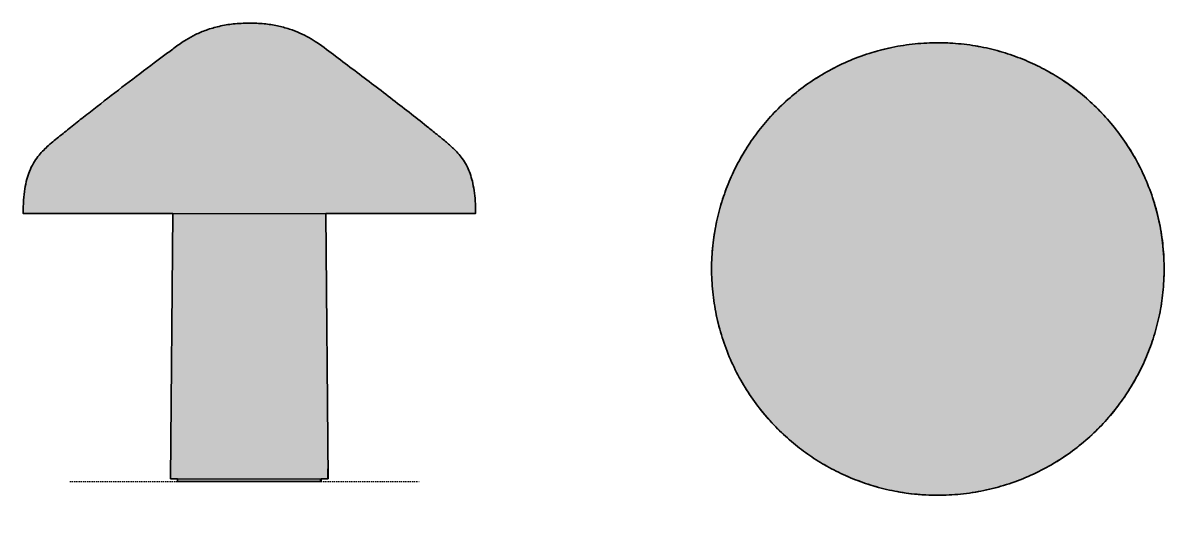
# Model space of a CAD drawing. Header units: millimetres. Extents: x -24 to 562, y -23 to 233.
import ezdxf

# ---------------------------------------------------------------- set-up
doc = ezdxf.new("R2010")
doc.units = ezdxf.units.MM
doc.linetypes.add('Dots', pattern=[1, 0, -1])
doc.layers.add('Blocks', color=7, linetype='Continuous')
doc.layers.add('Blocks$Fill', color=7, linetype='Continuous', true_color=0xffffff)
for name, color, linetype, lineweight, true_color in [('Blocks$Inner', 7, 'Continuous', 25, 0x007f00), ('Blocks$Outline', 7, 'Continuous', 35, 0xff3f3f), ('Groud', 7, 'Dots', 25, 0x243775)]:
    doc.layers.add(name, color=color, linetype=linetype, lineweight=lineweight, true_color=true_color)

# ---------------------------------------------------------------- blocks, each defined once
blk = doc.blocks.new('Pao Portable Lamp Top')
at = {"layer": 'Blocks$Fill'}
blk.add_hatch(color=256, dxfattribs=at).paths.add_polyline_path([(243.02, -61.17), (241.62, -63.31), (240.17, -65.43), (238.65, -67.54), (237.07, -69.63), (235.43, -71.7), (233.73, -73.75), (231.97, -75.78), (230.15, -77.78), (228.26, -79.75), (226.32, -81.68), (224.32, -83.59), (222.26, -85.45), (220.14, -87.28), (217.96, -89.07), (215.73, -90.81), (213.44, -92.51), (211.1, -94.15), (208.71, -95.75), (206.27, -97.29), (203.78, -98.78), (201.24, -100.21), (198.65, -101.58), (196.03, -102.89), (193.36, -104.13), (190.66, -105.31), (187.92, -106.42), (185.15, -107.46), (182.34, -108.43), (179.51, -109.33), (176.66, -110.16), (173.78, -110.91), (170.88, -111.59), (167.96, -112.2), (165.04, -112.73), (162.1, -113.18), (159.15, -113.55), (156.2, -113.85), (153.24, -114.07), (150.29, -114.22), (147.34, -114.29), (144.4, -114.29), (141.47, -114.21), (138.55, -114.05), (135.65, -113.82), (132.76, -113.52), (129.9, -113.15), (127.06, -112.71), (124.24, -112.2), (121.45, -111.63), (118.69, -110.99), (115.97, -110.28), (113.27, -109.52), (110.62, -108.69), (108, -107.81), (105.42, -106.87), (102.88, -105.88), (100.39, -104.83), (97.94, -103.73), (95.53, -102.59), (93.17, -101.4), (90.86, -100.17), (88.6, -98.9), (86.38, -97.58), (84.21, -96.24), (82.08, -94.84), (79.95, -93.38), (77.84, -91.86), (75.75, -90.28), (73.68, -88.64), (71.63, -86.94), (69.61, -85.18), (67.61, -83.36), (65.64, -81.48), (63.7, -79.53), (61.8, -77.53), (59.93, -75.47), (58.1, -73.35), (56.31, -71.17), (54.57, -68.94), (52.87, -66.65), (51.23, -64.31), (49.63, -61.92), (48.09, -59.48), (46.6, -56.99), (45.17, -54.45), (43.8, -51.87), (42.5, -49.24), (41.25, -46.58), (40.08, -43.87), (38.96, -41.13), (37.92, -38.36), (36.95, -35.56), (36.05, -32.73), (35.22, -29.87), (34.47, -26.99), (33.79, -24.09), (33.19, -21.18), (32.66, -18.25), (32.2, -15.31), (31.83, -12.36), (31.53, -9.41), (31.31, -6.46), (31.16, -3.51), (31.09, -0.56), (31.1, 2.38), (31.18, 5.32), (31.33, 8.24), (31.56, 11.14), (31.86, 14.02), (32.23, 16.89), (32.67, 19.73), (33.18, 22.55), (33.75, 25.34), (34.39, 28.09), (35.1, 30.82), (35.86, 33.51), (36.69, 36.17), (37.57, 38.79), (38.51, 41.36), (39.51, 43.9), (40.55, 46.4), (41.65, 48.85), (42.79, 51.25), (43.98, 53.61), (45.21, 55.93), (46.49, 58.19), (47.8, 60.41), (49.15, 62.57), (50.54, 64.71), (52, 66.83), (53.52, 68.94), (55.1, 71.03), (56.74, 73.11), (58.44, 75.16), (60.2, 77.18), (62.02, 79.18), (63.91, 81.15), (65.85, 83.09), (67.85, 84.99), (69.91, 86.86), (72.03, 88.69), (74.21, 90.47), (76.44, 92.22), (78.73, 93.91), (81.07, 95.56), (83.46, 97.16), (85.9, 98.7), (88.39, 100.18), (90.93, 101.61), (93.51, 102.98), (96.14, 104.29), (98.8, 105.53), (101.51, 106.71), (104.25, 107.82), (107.02, 108.86), (109.82, 109.84), (112.66, 110.74), (115.51, 111.56), (118.39, 112.32), (121.29, 113), (124.2, 113.6), (127.13, 114.13), (130.07, 114.58), (133.02, 114.96), (135.97, 115.26), (138.92, 115.48), (141.88, 115.63), (144.83, 115.7), (147.77, 115.69), (150.7, 115.61), (153.62, 115.46), (156.52, 115.23), (159.41, 114.93), (162.27, 114.56), (165.11, 114.12), (167.93, 113.61), (170.72, 113.03), (173.48, 112.39), (176.2, 111.69), (178.89, 110.92), (181.55, 110.1), (184.17, 109.21), (186.75, 108.27), (189.28, 107.28), (191.78, 106.23), (194.23, 105.14), (196.64, 104), (199, 102.81), (201.31, 101.57), (203.57, 100.3), (205.79, 98.99), (207.96, 97.64), (210.09, 96.24), (212.22, 94.79), (214.32, 93.27), (216.42, 91.69), (218.49, 90.05), (220.54, 88.35), (222.56, 86.59), (224.56, 84.76), (226.53, 82.88), (228.47, 80.94), (230.37, 78.93), (232.24, 76.87), (234.07, 74.75), (235.86, 72.58), (237.6, 70.35), (239.29, 68.06), (240.94, 65.72), (242.54, 63.33), (244.08, 60.88), (245.57, 58.39), (247, 55.86), (248.37, 53.27), (249.67, 50.65), (250.92, 47.98), (252.09, 45.28), (253.2, 42.54), (254.25, 39.77), (255.22, 36.96), (256.12, 34.13), (256.95, 31.27), (257.7, 28.4), (258.38, 25.5), (258.98, 22.58), (259.51, 19.65), (259.96, 16.71), (260.34, 13.77), (260.64, 10.82), (260.86, 7.86), (261.01, 4.91), (261.08, 1.96), (261.07, -0.98), (260.99, -3.91), (260.84, -6.83), (260.61, -9.73), (260.31, -12.62), (259.94, -15.49), (259.5, -18.33), (258.99, -21.14), (258.42, -23.93), (257.77, -26.69), (257.07, -29.42), (256.3, -32.11), (255.48, -34.76), (254.6, -37.38), (253.66, -39.96), (252.66, -42.5), (251.62, -44.99), (250.52, -47.44), (249.38, -49.85), (248.19, -52.21), (246.96, -54.52), (245.68, -56.79), (244.37, -59)], flags=0)
at = {"layer": 'Blocks$Inner'}
for start, end in [(327.45141, 147.45141), (147.45141, 327.45141)]:
    blk.add_arc((146.08, 0.7), 115, start, end, dxfattribs=at)
at = {"layer": 'Blocks$Outline'}
blk.add_rational_spline([(243.02, -61.17), (181.15, -158.11), (84.21, -96.24), (-12.72, -34.36), (49.15, 62.57), (111.02, 159.51), (207.96, 97.64), (304.89, 35.77), (243.02, -61.17)], [1, 0.707106781187, 1, 0.707106781187, 1, 0.707106781186, 1, 0.707106781186, 1], degree=2, knots=[-1083.849465, -1083.849465, -1083.849465, -903.207888, -903.207888, -722.56631, -722.56631, -541.924733, -541.924733, -361.283155, -361.283155, -361.283155], dxfattribs=at)
blk = doc.blocks.new('Pao Portable Lamp Side')
at = {"layer": 'Blocks$Fill'}
blk.add_hatch(color=256, dxfattribs=at).paths.add_polyline_path([(127.4, 1.3), (127.4, 0), (127.37, 0), (54.4, 0), (54.4, 1.3), (50.9, 1.3), (52.08, 136.2), (-24.1, 136.2), (-24.02, 139.59), (-23.96, 141.28), (-23.86, 142.97), (-23.74, 144.41), (-23.59, 145.85), (-23.41, 147.28), (-23.19, 148.71), (-22.98, 149.92), (-22.74, 151.13), (-22.46, 152.34), (-22.16, 153.53), (-21.87, 154.55), (-21.55, 155.56), (-21.21, 156.57), (-20.83, 157.56), (-20.61, 158.1), (-20.38, 158.63), (-20.15, 159.16), (-19.9, 159.68), (-19.64, 160.2), (-19.38, 160.72), (-19.1, 161.23), (-18.81, 161.73), (-18.29, 162.59), (-17.74, 163.43), (-17.16, 164.26), (-16.56, 165.06), (-16, 165.76), (-15.42, 166.45), (-14.82, 167.13), (-14.2, 167.79), (-13.62, 168.39), (-13.03, 168.99), (-11.81, 170.14), (-10.42, 171.38), (-6.11, 174.95), (27.98, 201.65), (53.26, 220.66), (55.96, 222.59), (57.34, 223.51), (58.73, 224.41), (59.9, 225.11), (61.09, 225.79), (62.3, 226.43), (63.52, 227.05), (64.89, 227.69), (66.28, 228.29), (67.68, 228.86), (69.09, 229.38), (70.67, 229.92), (72.27, 230.4), (73.88, 230.85), (75.49, 231.25), (77.29, 231.64), (79.11, 231.98), (80.93, 232.26), (82.75, 232.49), (84.78, 232.67), (86.82, 232.79), (90.9, 232.94), (94.67, 232.81), (96.55, 232.71), (98.42, 232.55), (100.12, 232.36), (101.82, 232.12), (103.51, 231.83), (105.19, 231.5), (106.71, 231.15), (108.23, 230.77), (109.73, 230.35), (111.23, 229.89), (112.58, 229.43), (113.92, 228.94), (115.24, 228.41), (116.56, 227.85), (117.74, 227.31), (118.91, 226.74), (120.07, 226.14), (121.21, 225.51), (122.25, 224.91), (123.27, 224.28), (125.28, 222.97), (127.69, 221.3), (154.2, 201.36), (186.7, 175.93), (191.08, 172.34), (193.18, 170.52), (194.21, 169.58), (195.21, 168.62), (195.79, 168.02), (196.36, 167.42), (196.92, 166.8), (197.46, 166.17), (198.04, 165.47), (198.6, 164.75), (199.14, 164.02), (199.66, 163.27), (199.94, 162.84), (200.21, 162.41), (200.48, 161.97), (200.74, 161.52), (201.23, 160.62), (201.69, 159.71), (202.07, 158.9), (202.43, 158.08), (202.76, 157.24), (203.07, 156.41), (203.4, 155.44), (203.7, 154.47), (203.98, 153.49), (204.23, 152.5), (204.49, 151.36), (204.73, 150.21), (204.94, 149.05), (205.12, 147.89), (205.31, 146.55), (205.47, 145.2), (205.6, 143.85), (205.7, 142.49), (205.78, 140.92), (205.9, 136.2), (187.84, 136.2), (129.72, 136.2), (130.9, 1.3), (130.86, 1.3)], flags=0)
at = {"layer": 'Blocks$Inner'}
for p, q in [((127.09, 0), (127.09, 1.3)), ((127.37, 0), (127.37, 1.3)), ((130.83, 4.7), (130.55, 4.7)), ((130.55, 4.7), (130.58, 1.3)), ((130.86, 1.3), (130.83, 4.7))]:
    blk.add_line(p, q, dxfattribs=at)
for points in [[(-24.1, 136.2), (187.84, 136.2), (205.9, 136.2)], [(52.08, 136.2), (50.9, 1.3), (130.58, 1.3), (130.86, 1.3), (130.9, 1.3), (129.72, 136.2)], [(127.4, 1.3), (127.4, 0), (127.37, 0), (127.09, 0), (54.4, 0), (54.4, 1.3)]]:
    blk.add_lwpolyline(points, dxfattribs=at)
for points, knots in [([(90.9, 232.94), (88.18, 232.85), (83, 232.7), (75.69, 231.42), (69.25, 229.57), (63.65, 227.23), (58.34, 224.3), (53.26, 220.7), (47.95, 216.71), (39.5, 210.4), (28.01, 201.7), (16.03, 192.5), (6.75, 185.24), (0.18, 180.04), (-5.98, 175.04), (-10.85, 171.12), (-14.3, 167.76), (-16.7, 165), (-19.01, 161.61), (-20.87, 157.72), (-22.3, 153.33), (-23.32, 148.44), (-23.98, 142.64), (-24.06, 138.46), (-24.1, 136.2)], [19.062415, 19.062415, 19.062415, 19.062415, 19.113402, 19.159404, 19.201052, 19.238795, 19.272959, 19.314383, 19.355454, 19.397393, 19.511997, 19.625641, 19.680422, 19.732948, 19.782548, 19.829149, 19.850096, 19.872629, 19.897738, 19.926683, 19.953193, 19.984008, 20.02009, 20.062415, 20.062415, 20.062415, 20.062415]), ([(205.9, 136.2), (205.87, 138.3), (205.8, 142.21), (205.23, 147.66), (204.35, 152.32), (203.19, 156.27), (201.69, 159.9), (199.81, 163.19), (197.57, 166.13), (194.73, 169.2), (191.08, 172.39), (186.63, 175.99), (180.69, 180.79), (173.09, 186.8), (163.8, 194.02), (154.19, 201.39), (144.49, 208.76), (134.83, 215.94), (127.27, 221.77), (121.13, 225.65), (116.44, 228), (111.09, 230.04), (105.02, 231.64), (98.21, 232.73), (93.41, 232.87), (90.9, 232.94)], [250.062415, 250.062415, 250.062415, 250.062415, 250.101739, 250.135674, 250.16499, 250.190448, 250.212786, 250.238433, 250.261164, 250.281919, 250.316687, 250.352008, 250.389231, 250.459624, 250.533692, 250.609842, 250.686481, 250.762013, 250.835405, 250.865362, 250.897896, 250.933558, 250.972592, 251.015376, 251.062415, 251.062415, 251.062415, 251.062415]), ([(130.83, 4.7), (130.83, 4.88), (130.82, 5.24), (130.8, 5.72), (130.78, 6.08), (130.74, 6.29), (130.69, 6.32), (130.64, 6.17), (130.59, 5.85), (130.56, 5.4), (130.55, 4.99), (130.55, 4.76), (130.55, 4.7)], [3.400129, 3.400129, 3.400129, 3.400129, 3.507392, 3.614694, 3.722034, 3.829421, 3.93678, 4.044099, 4.151439, 4.258824, 4.366188, 4.400129, 4.400129, 4.400129, 4.400129])]:
    blk.add_open_spline(points, degree=3, knots=knots, dxfattribs=at)
at = {"layer": 'Blocks$Outline'}
for points in [[(54.4, 1.3), (50.9, 1.3), (52.08, 136.2)], [(129.72, 136.2), (130.9, 1.3), (130.86, 1.3), (130.58, 1.3), (127.4, 1.3)], [(127.4, 1.3), (127.4, 0), (127.37, 0), (127.09, 0), (54.4, 0), (54.4, 1.3)]]:
    blk.add_lwpolyline(points, dxfattribs=at)
for points, knots in [([(52.08, 136.2), (26.69, 136.2), (1.29, 136.2), (-24.1, 136.2), (-24.06, 138.46), (-23.98, 142.64), (-23.32, 148.44), (-22.3, 153.33), (-20.87, 157.72), (-19.01, 161.61), (-16.7, 165), (-14.3, 167.76), (-10.85, 171.12), (-5.98, 175.04), (0.18, 180.04), (6.75, 185.24), (16.03, 192.5), (28.01, 201.7), (39.5, 210.4), (47.95, 216.71), (53.26, 220.7), (58.34, 224.3), (63.65, 227.23), (69.25, 229.57), (75.69, 231.42), (83, 232.7), (88.18, 232.85), (90.9, 232.94)], [-96.239675, -96.239675, -96.239675, -96.239675, -20.062415, -20.062415, -20.062415, -20.02009, -19.984008, -19.953193, -19.926683, -19.897738, -19.872629, -19.850096, -19.829149, -19.782548, -19.732948, -19.680422, -19.625641, -19.511997, -19.397393, -19.355454, -19.314383, -19.272959, -19.238795, -19.201052, -19.159404, -19.113402, -19.062415, -19.062415, -19.062415, -19.062415]), ([(90.9, 232.94), (93.41, 232.87), (98.21, 232.73), (105.02, 231.64), (111.09, 230.04), (116.44, 228), (121.13, 225.65), (127.27, 221.77), (134.83, 215.94), (144.49, 208.76), (154.19, 201.39), (163.8, 194.02), (173.09, 186.8), (180.69, 180.79), (186.63, 175.99), (191.08, 172.39), (194.73, 169.2), (197.57, 166.13), (199.81, 163.19), (201.69, 159.9), (203.19, 156.27), (204.35, 152.32), (205.23, 147.66), (205.8, 142.21), (205.87, 138.3), (205.9, 136.2), (199.88, 136.2), (193.86, 136.2), (187.84, 136.2), (168.47, 136.2), (149.1, 136.2), (129.72, 136.2)], [-251.062415, -251.062415, -251.062415, -251.062415, -251.015376, -250.972592, -250.933558, -250.897896, -250.865362, -250.835405, -250.762013, -250.686481, -250.609842, -250.533692, -250.459624, -250.389231, -250.352008, -250.316687, -250.281919, -250.261164, -250.238433, -250.212786, -250.190448, -250.16499, -250.135674, -250.101739, -250.062415, -250.062415, -250.062415, -232, -232, -232, -173.885155, -173.885155, -173.885155, -173.885155])]:
    blk.add_open_spline(points, degree=3, knots=knots, dxfattribs=at)

msp = doc.modelspace()

# ---------------------------------------------------------------- linework, layer by layer
at = {"layer": 'Groud'}
msp.add_lwpolyline([(0, 0), (177.24, 0)], dxfattribs=at)

# ---------------------------------------------------------------- block references
at = {"layer": 'Blocks'}
for name, p in [('Pao Portable Lamp Side', (0, 0)), ('Pao Portable Lamp Top', (294.72, 107.23))]:
    msp.add_blockref(name, p, dxfattribs=at)

doc.saveas('drawing.dxf')
